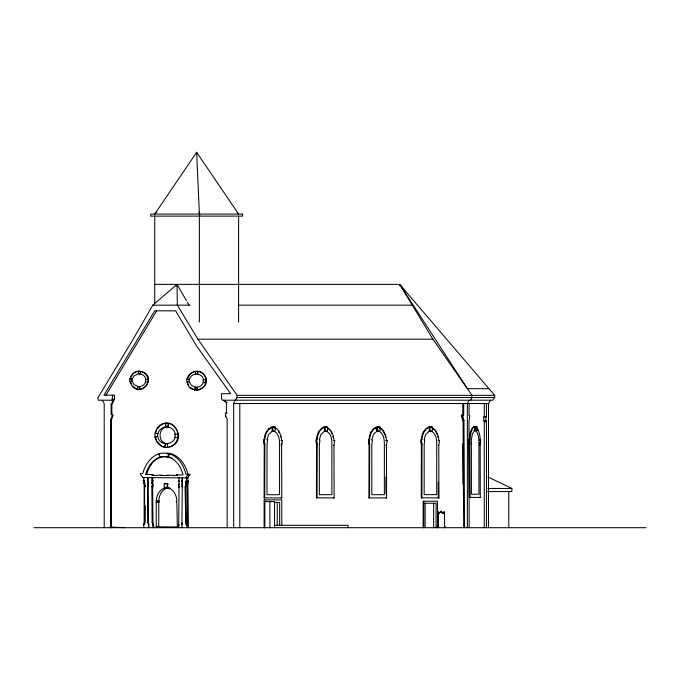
<?xml version="1.0" encoding="UTF-8"?>
<svg xmlns="http://www.w3.org/2000/svg" width="680" height="680" viewBox="0 0 680 680"><rect width="100%" height="100%" fill="white"/><g stroke="black" fill="none" stroke-linecap="round" stroke-linejoin="round"><path stroke-width="1.02" d="M479.409 440.079L480.649 440.079L480.173 444.873L480.275 497.462L469.285 497.394L469.021 439.254L470.127 439.254A13.779 5.449 90 0 1 471.325 431.536M469.787 439.254L470.058 497.394L469.285 497.394M280.984 440.563L282.404 440.563L281.613 445.349L281.775 497.947L264.103 497.879L264.223 444.431L263.653 439.739L264.851 439.739A13.779 9.095 -90 0 1 266.841 432.021L269.076 429.097M266.22 432.021A13.779 9.095 90 0 0 264.205 439.731L264.851 444.431L264.724 497.879L264.103 497.879M333.327 440.512L334.747 440.512L333.957 445.306L334.126 497.896L316.447 497.828L316.565 444.38L315.996 439.688L317.195 439.688A13.779 9.095 -90 0 1 319.183 431.97M316.625 439.688L317.195 444.38L317.075 497.828L316.447 497.828M385.798 440.546L387.217 440.546L386.427 445.332L386.597 497.93L368.917 497.862L369.036 444.414L368.466 439.713L369.665 439.713A13.779 9.095 -90 0 1 371.654 431.995L373.889 429.072A13.464 8.891 -90 0 1 376.796 427.499M369.096 439.713L369.665 444.414L369.537 497.862L368.917 497.862M438.149 440.495L439.56 440.495L438.77 445.281L438.94 497.879L421.26 497.811L421.379 444.363L420.809 439.671L422.008 439.671A13.779 9.095 -90 0 1 424.005 431.953M430.202 431.12L429.853 427.448L428.51 427.448A13.464 8.891 90 0 0 425.603 429.021L423.359 431.936A13.779 9.095 -90 0 0 421.362 439.662L422.008 444.363L421.889 497.811L421.26 497.811M143.752 527.697L143.752 524.764L144.67 522.418L144.594 486.429L145.307 486.429M143.752 524.764L145.061 522.418L145.18 505.708M469.166 403.546L469.03 415.556L469.787 415.777L468.996 421.073L469.183 527.697M164.611 483.837L166.115 483.531L164.058 483.837L164.271 488.197L167.042 488.079L167.263 483.675L167.807 483.675L167.594 488.079L169.124 488.333A13.745 10.328 -90 0 1 176.859 500.786L176.859 501.5L176.214 501.5L176.859 503.736L177.369 527.697M167.807 426.989L168.402 423.427L168.121 426.989L164.126 427.108L161.899 428.077L158.737 431.366L157.905 433.815L154.972 432.964L154.93 437.291L157.845 436.296C158.72 447.738 177.54 444.652 174.947 434.316L177.922 433.729C177.531 429.054 174.012 424.94 169.549 423.58M139.953 373.983C140.02 367.004 142.103 375.947 138.261 373.881L138.363 371.212M147.942 485.588L148.078 483.93M195.466 387.217L194.803 389.98L195.466 387.217L191.173 385.177L189.363 381.463L187.238 382.236C189.227 396.576 212.551 388.552 205.029 375.955C200.047 366.537 185.105 372.887 186.915 382.236L189.031 381.463C188.76 377.604 193.043 373.209 197.404 374.204C196.919 367.225 206.644 375.725 205.717 379.466L203.226 379.916L203.124 382.236C209.729 382.891 199.945 391.476 196.129 390.159M197.404 374.204L197.965 371.425M273.989 427.805L274.057 426.896M326.332 427.754L326.409 426.844M378.802 427.779L378.879 426.878M431.146 427.737L431.222 426.827M185.716 483.089L185.869 481.55L186.532 481.075M186.26 481.55L186.107 483.089L185.444 483.089L185.444 483.803L186.022 483.803L186.022 486.31L185.088 486.31L185.844 486.787L185.088 487.144L185.802 522.792L186.473 525.683L187.399 525.683L186.856 484.381L187.637 481.075M165.13 445.442L165.342 443.666L164.925 447.21M137.445 389.147C139.247 381.837 135.371 391.825 139.935 389.198C143.752 388.951 147.101 385.866 147.84 382.151L145.444 381.709L145.545 379.474L147.942 379.041C147.619 375.453 144.789 372.411 141.381 371.433M157.905 433.815L155.286 432.964C156.145 427.142 162.137 422.203 168.088 423.427M157.59 433.815L157.531 436.296L154.93 437.291M174.819 437.291L177.794 437.877C176.995 442.144 173.697 445.757 169.549 447.023M138.261 373.881L133.96 375.904L132.269 379.1C128.741 375.734 128.715 384.523 132.218 380.962L133.96 384.531L138.091 386.495M130.212 378.471C130.908 374.153 135.116 370.966 139.434 371.118M130.483 379.431C130.679 375.7 133.535 372.445 137.088 371.433M129.897 378.471L131.954 379.1L131.903 380.962L129.863 381.709M205.283 382.695L205.717 379.466M178.679 527.697L179.027 487.348M168.444 453.781L163.736 453.058L159.018 453.645L159.664 457.096L163.752 456.586L167.824 457.215L168.444 453.781L169.235 453.781A30.158 22.661 90 0 1 185.912 474.232L190.119 474.232L189.626 475.643L187.127 475.643L185.912 477.862L187.884 477.862L189.091 475.643M176.494 475.481L176.494 474.887L183.039 474.963A26.035 19.559 -90 0 0 168.614 457.215L169.235 453.781M181.874 527.697L182.257 487.135M188.453 527.697L187.884 484.381L188.657 481.075L186.133 481.075L186.133 481.55M110.661 527.697L110.661 420.129L112.31 415.37L111.146 414.06L111.146 404.404L113.356 400.205L98.311 400.205L97.835 397.911L133.195 339.167L152.77 305.167L177.046 284.368L186.388 300.585M111.367 527.697L111.367 420.129L113.024 415.37L111.86 414.06L111.86 404.404L114.537 399.322L114.537 395.148L103.963 395.148L154.726 310.828L175.601 310.828L196.605 346.043L230.613 393.677L221.561 393.677L221.561 398.684L222.487 400.205L492.66 400.205L494.683 397.528L494.683 395.344L399.704 284.368L154.717 284.368M187.663 475.643L188.156 474.232M155.78 432.166L156.553 430.21M187.765 378.241L190.204 374L194.429 371.543M205.615 382.695L203.456 382.236C202.495 385.773 198.619 387.804 195.143 387.217M233.665 527.697L233.665 403.546L235.119 400.205M469.013 400.205L467.364 403.546L467.364 527.697M112.098 400.205L112.566 395.148M176.026 286.221L177.046 284.368L177.327 305.167L197.906 339.167L237.065 395.344L237.065 397.528L235.543 400.205M369.019 439.713A13.779 9.095 90 0 1 371.034 431.995L373.26 429.072A13.464 8.891 90 0 1 376.168 427.499M470.5 400.205L472.022 397.528L472.022 395.344L432.863 339.167L399.704 284.368L400.401 286.356M105.935 395.148L156.689 310.828M488.504 527.697L488.504 403.546L490.526 400.205M237.175 212.551L238.603 214.081L196.656 152.303L154.717 214.081L156.851 211.786M156.935 429.233C172.38 408.45 191.156 445.596 166.243 447.44M441.396 511.267L438.855 513.553L441.396 511.267L443.258 513.544M156.238 527.697L156.238 502.341L156.791 501.143M177.76 526.966L156.238 526.788L158.755 526.788L158.755 502.341L159.307 501.738L159.307 501.143L156.256 500.786A13.745 10.328 -90 0 1 163.99 488.333L164.823 488.197L164.738 486.455M268.447 429.097L266.203 432.004L266.832 432.004M170.111 488.079L166.506 488.333A13.745 10.328 -90 0 0 158.772 500.786L158.772 501.143M168.597 426.768C157.828 426.173 156.969 443.445 167.79 443.725M195.423 371.314L195.653 374.094L195.423 371.314L197.633 371.425M145.444 381.709C145.571 384.565 141.023 387.243 137.776 386.495M144.441 485.622L145.307 485.954L144.441 485.622L144.517 482.587M144.151 524.764L144.151 483.93L143.208 480.327L144.228 480.327L144.831 485.622M152.77 305.167L190.026 305.167M238.714 305.167L412.284 305.167M197.906 339.167L432.863 339.167M147.942 379.041L147.84 382.151M145.545 379.474C146.319 377.357 142.817 374.076 140.267 373.983M203.226 379.916C204.034 377.714 200.387 374.298 197.736 374.204M488.504 388.662L467.364 388.662L399.704 284.368L404.082 290.309M237.065 395.344L494.683 395.344M237.065 397.528L494.683 397.528M112.566 399.322L114.537 399.322M223.746 400.205L227.145 402.653M233.665 403.546L488.504 403.546M111.146 404.404L111.86 404.404M227.145 413.032L225.446 413.032L225.446 416.007L227.154 418.931L227.154 527.697M111.146 414.06L111.86 414.06M112.31 415.37L113.024 415.37M463.717 403.546L463.717 415.115L461.448 415.115L461.448 415.82L462.791 415.82L463.956 420.554L464.567 527.697M225.446 416.007L226.159 416.007M462.026 419.262L463.369 419.262M110.661 420.129L111.367 420.129M462.613 420.554L463.956 420.554M486.438 403.546L486.438 416.899L483.565 416.899L483.863 420.529L486.047 420.529L486.438 421.727L486.438 527.697M483.863 420.529L484.245 421.727L486.438 421.727M165.691 423.291L165.648 426.853L165.827 425.068M475.66 430.703C479.264 434.409 478.737 439.866 478.933 444.431L478.933 494.224L471.418 494.25L471.376 439.467L472.387 434.01L474.606 430.703L474.402 427.031A13.464 5.329 -90 0 0 472.66 428.604L471.317 431.519L470.552 431.519L471.894 428.613A13.464 5.329 90 0 1 473.637 427.04L475.277 427.031L475.481 430.703M475.983 427.32L476.858 427.32M268.447 429.089A13.464 8.891 90 0 1 271.354 427.524L272.697 427.516L273.046 431.188M326.434 431.146C331.568 433.891 331.967 440.054 331.891 444.864L331.891 494.658L319.345 494.692L319.362 444.839L319.914 439.9L319.269 439.9L320.969 434.444L324.666 431.146L324.326 427.465A13.464 8.891 -90 0 0 321.419 429.046L319.175 431.953L318.546 431.953L320.79 429.046A13.464 8.891 90 0 1 323.697 427.474L325.04 427.465L325.389 431.146M376.507 431.171L379.865 431.171L380.222 426.878L376.168 426.878L376.168 427.499L377.51 427.499L377.859 431.171M379.423 427.779L380.146 427.779M477.683 430.567L478.456 430.567L479.706 434.979A13.064 5.168 -90 0 1 480.173 440.079M473.841 430.703L476.688 430.703L476.901 426.411L473.637 426.411L473.637 427.031M435.268 430.984L436.331 431.647L437.988 435.396A13.064 8.619 -90 0 1 438.779 440.495M324.046 431.146L327.394 431.146L327.751 426.844L323.697 426.844L323.697 427.465M382.925 431.026L383.988 431.69L385.645 435.438A13.064 8.619 -90 0 1 386.435 440.546M428.859 431.12L432.208 431.12L432.565 426.827L428.51 426.827L428.51 427.448M271.694 431.188L275.051 431.188L275.409 426.896L271.354 426.896L271.354 427.516M371.017 431.987L371.646 431.987M423.359 431.936L423.988 431.936L426.232 429.029A13.464 8.891 90 0 1 429.139 427.457L429.479 431.12L425.782 434.426L424.082 439.883L424.728 439.883L424.175 444.822L424.159 494.666L436.704 494.632L436.704 444.848C436.781 440.028 436.381 433.874 431.248 431.12M177.922 433.729L177.794 437.877M174.947 434.316C175.653 431.358 171.53 427.227 168.121 426.989M334.747 440.895L334.118 440.512M439.56 440.878L438.931 440.495M469.021 440.869L469.787 440.869M282.404 440.946L281.775 440.563M387.217 440.921L386.589 440.546M315.996 441.303L316.625 441.303M368.466 441.329L369.096 441.329M420.809 441.286L421.438 441.286M263.653 441.346L264.282 441.346M469.192 441.838L469.956 441.838M263.933 442.323L264.562 442.323M316.276 442.272L316.905 442.272M368.747 442.306L369.376 442.306M421.099 442.255L421.719 442.255M479.621 442.365L480.386 442.365M469.192 443.071L469.956 443.071M479.621 443.224L480.386 443.224M263.933 443.555L264.562 443.555M316.276 443.513L316.905 443.513M368.747 443.538L369.376 443.538M421.099 443.488L421.719 443.488M281.333 443.708L281.962 443.708M469.362 443.946L470.127 443.946M264.223 444.431L264.851 444.431M316.565 444.38L317.195 444.38M369.036 444.414L369.665 444.414M421.379 444.363L422.008 444.363M479.409 444.873L480.173 444.873M333.327 445.306L333.957 445.306M438.149 445.281L438.77 445.281M280.984 445.349L281.613 445.349M385.798 445.332L386.427 445.332M159.018 453.645L159.808 453.645A30.158 22.661 -90 0 0 142.8 473.612L140.429 473.612L140.429 474.096L142.8 477.581L143.803 477.581L143.803 481.04L144.644 481.04M159.664 457.096L160.446 457.096A26.035 19.559 90 0 0 145.758 474.444L152.889 474.529L152.889 475.481M167.824 457.215L168.614 457.215M145.758 474.444L146.702 474.444A26.035 19.559 -90 0 1 168.555 456.952M152.889 474.529L151.946 474.529L151.946 475.481L162.027 475.125M176.494 474.887L177.438 474.887M177.438 475.481L167.356 475.125M179.189 480.785L178.406 480.785L178.406 481.627L179.189 481.627M143.208 480.921L144.228 480.921M151.878 482.758L152.66 482.758M143.769 483.421L144.789 483.421M144.296 483.93L144.908 483.905M179.46 484.245L178.67 484.245L178.67 486.038L179.46 486.038M186.856 484.381L187.884 484.381M182.656 486.055L181.994 486.055L181.994 481.525M144.594 486.787L144.917 486.999M179.46 486.752L178.67 486.752L178.67 487.348L179.46 487.348M182.656 486.778L181.994 486.778L182.656 487.135M167.042 488.079L169.278 488.079M164.271 488.197L167.339 488.197M488.113 488.461L511.862 488.461L511.862 491.563L487.654 491.563M479.51 497.462L480.275 497.462M281.154 497.947L281.775 497.947M333.498 497.896L334.126 497.896M385.968 497.93L386.597 497.93M438.94 497.879L438.311 497.879L438.26 482.103M156.256 500.786L158.772 500.786M156.791 501.738L159.307 501.738M156.238 502.341L158.755 502.341M274.261 502.41L279.659 502.41L279.659 525.589M424.694 503.251L436.067 503.251L436.067 527.697M437.665 526.286L437.665 511.998L438.285 511.998A2.167 1.428 -90 0 1 439.484 513.553M445.035 527.697L444.541 525.827L444.541 511.998L443.912 511.998A2.167 1.428 -90 0 0 442.723 513.544M442.629 513.544L443.351 513.544A2.167 1.428 -90 0 1 444.541 511.998M148.197 483.93L147.806 477.606L147.806 483.93L148.469 483.93L148.333 485.588L147.67 485.588L147.67 486.421L148.333 486.421L147.67 486.659L147.883 522.435L148.861 524.764L148.861 527.697M152.66 480.496L152.66 477.632L151.878 477.632L151.878 480.496L153.111 480.496L153.111 481.329L151.878 481.329L151.878 483.829L153.111 483.829L153.111 485.979L151.878 485.979L151.878 486.455L152.932 486.455L152.932 487.05L151.878 487.05L152.133 522.707L152.915 522.707L153.629 524.764L153.629 527.697M182.257 522.792L181.874 524.756M185.802 522.792L186.864 525.683M147.883 522.435L148.861 524.764M152.133 522.707L152.847 524.764L153.629 524.764M178.679 525.13L179.469 525.13M274.516 525.308L348.109 525.308L348.109 527.697M437.35 526.762L437.971 526.762M445.035 526.762L444.414 526.762L444.414 527.697M34 527.697L646 527.697M143.25 477.581L186.464 477.862L186.464 481.075M186.133 481.075L186.856 481.075M109.829 527.688L110.338 527.697M111.367 527.077L124.415 527.697M165.563 483.531L167.807 483.675M138.72 371.118C161.815 374.102 138.023 403.317 130.178 381.709M166.948 447.44C161.203 447.593 155.89 442.977 155.244 437.291M186.949 378.87L189.414 379.534M194.429 389.835L190.204 387.387M137.088 389.011L133.033 386.656M163.956 447.023L161.168 445.808L156.935 441.371M488.002 476.986L511.862 488.461M378.896 431.171C384.038 433.916 384.438 440.079 384.361 444.89L384.361 494.683L371.815 494.717L371.832 444.864L372.385 439.935L371.739 439.935L373.439 434.469L377.137 431.171L376.796 427.499M274.082 431.188C279.225 433.942 279.625 440.096 279.548 444.915L279.548 494.7L267.002 494.734L267.019 444.881L267.572 439.952L266.925 439.952L268.625 434.486L272.323 431.188L271.975 427.516A13.464 8.891 90 0 0 269.076 429.089M224 400.63L226.431 402.653L226.431 413.032M440.767 511.267L442.008 512.788M278.74 431.052L280.832 435.463A13.064 8.619 -90 0 1 281.622 440.563M187.425 302.387L188.989 305.091M435.702 431.647L436.466 433.067M383.358 431.69L384.124 433.109M330.888 431.664L331.287 432.361M278.545 431.707L278.945 432.403M102.229 400.205L104.201 403.546L104.201 527.697M331.653 433.083L331.984 433.832M187.765 383.137L188.708 385.424M130.688 382.576L131.589 384.769M155.78 438.447L156.553 440.394M436.798 433.815L437.096 434.596M384.455 433.865L384.752 434.639M461.448 415.82L461.737 417.537M376.168 427.499L376.423 430.253M197.166 387.251L197.395 390.031M196.843 387.251L197.064 390.031M139.723 386.529L139.935 389.198M139.408 386.529L139.621 389.198M485.758 416.899L486.047 420.529M167.424 443.717L167.705 447.279L167.11 443.717M199.248 211.981L199.368 214.081L196.656 152.303M185.487 487.144L186.192 522.792M187.008 525.683L187.034 527.697M152.66 487.05L152.915 522.707M463.666 527.697L463.054 420.554L461.898 415.115M462.74 443.896L462.969 484.202M148.07 486.659L148.282 522.435M385.9 476.892L385.951 493.723M508.759 491.563L508.759 527.697M484.245 403.546L484.245 416.899M484.245 421.727L484.245 527.697M475.277 426.411L475.277 427.031M462.817 403.546L462.791 415.82M438.285 511.998L438.285 526.286L437.35 526.286L437.35 527.697M437.971 526.286L437.971 527.697M437.461 527.697L437.461 501.219L423.155 501.219L423.155 527.697M433.644 503.251L433.644 527.697M429.853 426.827L429.853 427.448M425.127 503.251L425.127 527.697M423.784 501.219L423.784 527.697M377.51 426.878L377.51 427.499M325.04 426.844L325.04 427.465M281.775 525.64L281.775 499.91L264.103 499.91L264.103 527.697M277.245 502.41L277.245 525.589M274.55 527.697L274.55 501.577L264.613 501.577L264.613 527.697M272.697 426.896L272.697 427.516M269.9 501.577L269.9 527.697M264.724 499.91L264.724 527.697M239.81 403.546L239.81 527.697M238.603 216.112L238.603 322.056M199.631 214.081L199.631 216.112M199.368 216.112L199.368 322.056M187.884 477.862L187.884 481.075M185.844 483.089L185.844 483.803M185.631 483.803L185.631 486.31M185.487 486.31L185.444 487.144M182.385 486.055L182.385 481.525L181.458 481.525L181.458 480.692L182.385 480.692L182.385 477.827L181.994 480.692M182.257 486.055L182.257 486.778M181.849 480.692L181.849 481.525M179.027 477.81L179.027 480.785M179.027 484.245L178.849 481.627M179.027 486.038L179.027 486.752M168.3 475.481L161.083 475.481M154.717 216.112L154.717 303.17M152.847 524.764L152.847 527.697M152.66 481.329L152.66 483.829M152.66 485.979L152.66 486.455M152.32 480.496L152.32 481.329M152.32 483.829L152.32 485.979M152.142 486.455L152.142 487.05M148.461 524.764L148.461 527.697M148.07 485.588L148.07 486.421M144.917 485.954L144.984 486.787M166.489 453.058A30.158 22.661 -90 0 1 187.884 474.232M169.558 457.215A26.035 19.559 -90 0 1 172.694 458.533M437.665 511.998A2.167 1.428 -90 0 1 438.685 512.975M432.301 428.238A12.903 8.517 90 0 1 433.032 428.689M433.389 428.952A12.903 8.517 90 0 1 434.699 430.21M437.58 436.212A13.064 8.619 90 0 1 437.775 437.053M432.157 427.899A12.903 8.517 -90 0 1 435.914 430.958M379.958 428.289A12.903 8.517 -90 0 1 380.69 428.74M381.046 428.995A12.903 8.517 -90 0 1 381.395 429.284M381.726 429.59A12.903 8.517 -90 0 1 382.355 430.262M385.237 436.262A13.064 8.619 -90 0 1 385.433 437.096M379.814 427.941A12.903 8.517 90 0 1 383.571 431.01M280.423 436.279A13.064 8.619 90 0 1 280.619 437.121M275.145 428.306A12.903 8.517 -90 0 1 275.876 428.757M275 427.966A12.903 8.517 90 0 1 278.749 431.026M316.548 439.688A13.779 9.095 90 0 1 318.563 431.97M327.488 428.255A12.903 8.517 -90 0 1 328.219 428.706M328.925 429.25A12.903 8.517 -90 0 1 329.256 429.556M329.579 429.887A12.903 8.517 -90 0 1 329.885 430.236M332.767 436.237A13.064 8.619 90 0 1 332.962 437.07M333.965 440.512A13.064 8.619 -90 0 0 333.166 435.412L331.083 431.001A12.903 8.517 90 0 0 327.344 427.916M469.353 439.254A13.779 5.449 -90 0 1 470.56 431.536M476.348 428.273A12.903 5.1 90 0 1 476.765 428.817M476.969 429.123A12.903 5.1 90 0 1 477.156 429.454M476.442 427.635A12.903 5.1 -90 0 1 478.456 430.542M242.599 214.081L150.722 214.081L150.722 216.112L242.599 216.112L242.599 214.081"/></g></svg>
